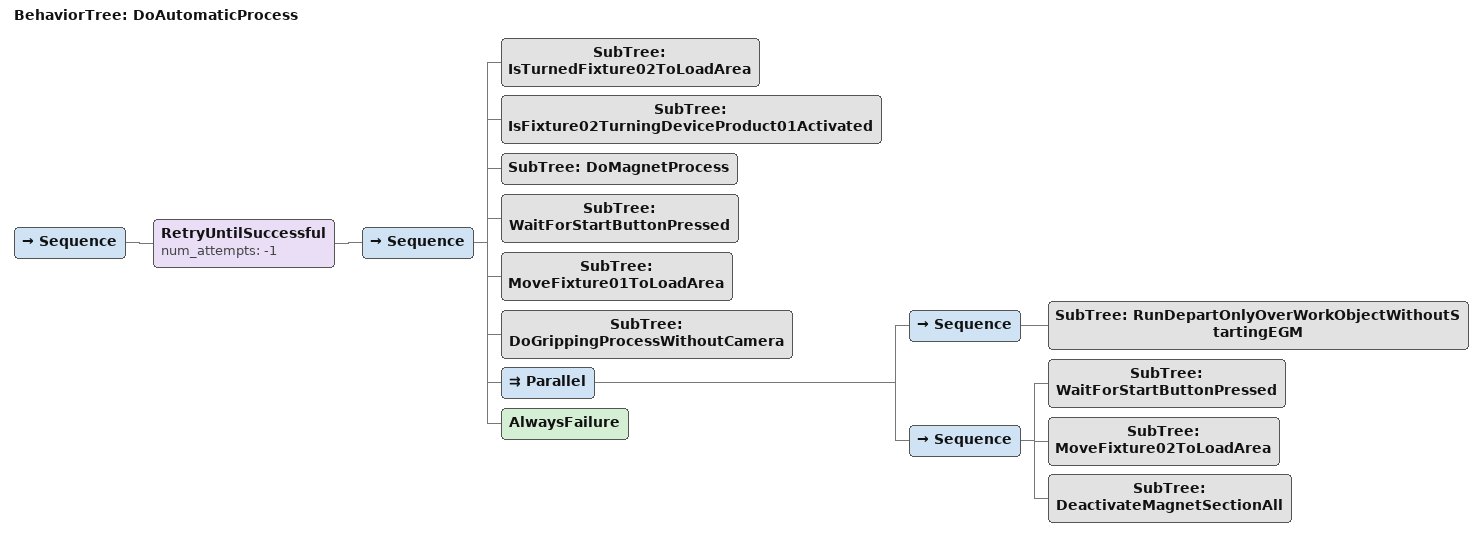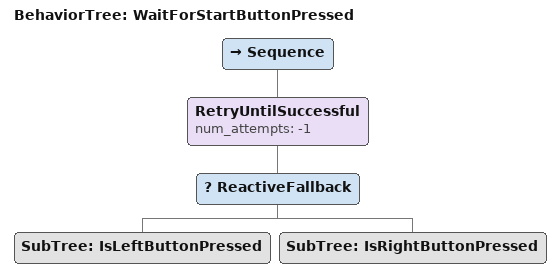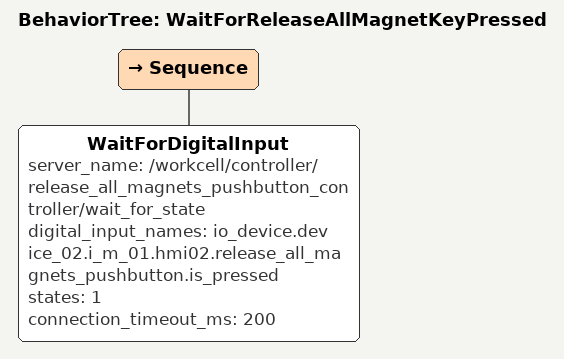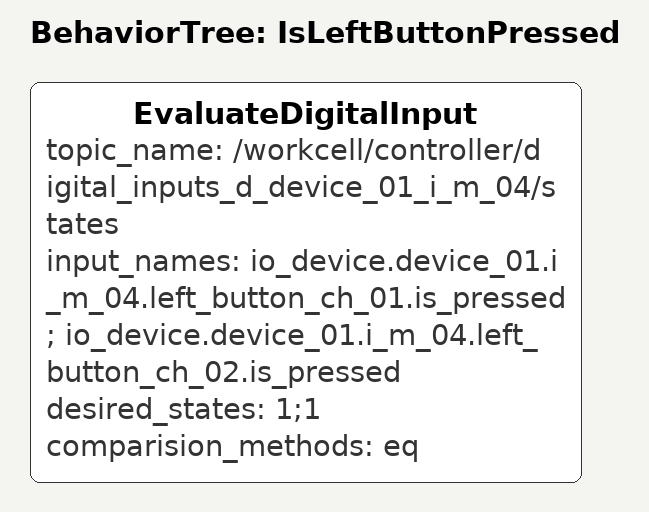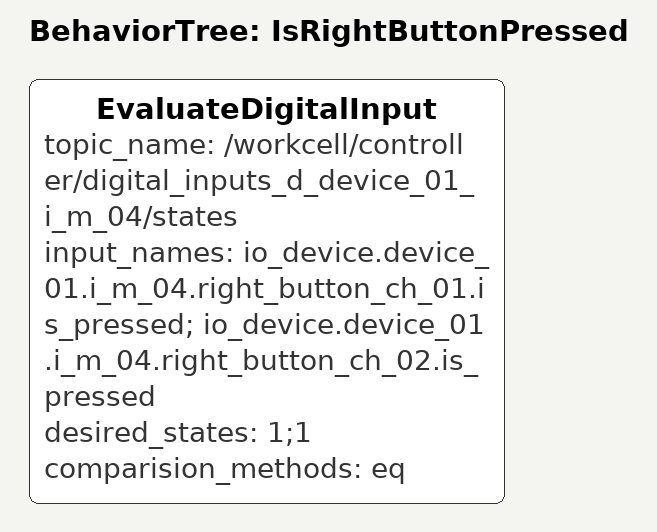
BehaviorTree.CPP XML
<root BTCPP_format="4" main_tree_to_execute="DoAutomaticProcess">
    <include path="generated/protocol_01/device_01_i_m_04.xml"/>
    <include path="magnet_process.xml"/>
    <include path="workobject.xml"/>
    <include path="gripping_process.xml"/>

    <BehaviorTree ID="DoAutomaticProcess">
        <Sequence >

            <RetryUntilSuccessful num_attempts="-1">
                <Sequence >
                    <SubTree ID="IsTurnedFixture02ToLoadArea"/>
                    <SubTree ID="IsFixture02TurningDeviceProduct01Activated"/>
                    <SubTree ID="DoMagnetProcess"/>
                    <SubTree ID="WaitForStartButtonPressed"/>
                    <SubTree ID="MoveFixture01ToLoadArea"/>
                    <SubTree ID="DoGrippingProcessWithoutCamera"/>
                    <Parallel>
                        <Sequence >
                            <SubTree ID="RunDepartOnlyOverWorkObjectWithoutStartingEGM"/>
                        </Sequence>
                        <Sequence >
                            <SubTree ID="WaitForStartButtonPressed"/>
                            <SubTree ID="MoveFixture02ToLoadArea"/>
                            <SubTree ID="DeactivateMagnetSectionAll"/>
                        </Sequence>

                    </Parallel>
                    <AlwaysFailure/>
                </Sequence>
            </RetryUntilSuccessful>
        </Sequence>
   </BehaviorTree>
   <BehaviorTree ID="WaitForStartButtonPressed">
        <Sequence>
            <RetryUntilSuccessful num_attempts="-1">
                <ReactiveFallback>
                    <SubTree ID="IsLeftButtonPressed" />
                    <SubTree ID="IsRightButtonPressed" />
                </ReactiveFallback>
            </RetryUntilSuccessful>
        </Sequence>
    </BehaviorTree>
    <BehaviorTree ID="WaitForReleaseAllMagnetKeyPressed">
        <Sequence>
            <WaitForDigitalInput server_name="/workcell/controller/release_all_magnets_pushbutton_controller/wait_for_state" digital_input_names="io_device.device_02.i_m_01.hmi02.release_all_magnets_pushbutton.is_pressed" states="1" connection_timeout_ms="200"/>
        </Sequence>
    </BehaviorTree>

    <BehaviorTree ID="IsLeftButtonPressed">
        <EvaluateDigitalInput topic_name="/workcell/controller/digital_inputs_d_device_01_i_m_04/states"
                input_names="io_device.device_01.i_m_04.left_button_ch_01.is_pressed;
                            io_device.device_01.i_m_04.left_button_ch_02.is_pressed"
                desired_states="1;1"
                comparision_methods="eq"/>
    </BehaviorTree>
    <BehaviorTree ID="IsRightButtonPressed">
        <EvaluateDigitalInput topic_name="/workcell/controller/digital_inputs_d_device_01_i_m_04/states"
                input_names="io_device.device_01.i_m_04.right_button_ch_01.is_pressed;
                            io_device.device_01.i_m_04.right_button_ch_02.is_pressed"
                desired_states="1;1"
                comparision_methods="eq"/>
    </BehaviorTree>

    </root>
